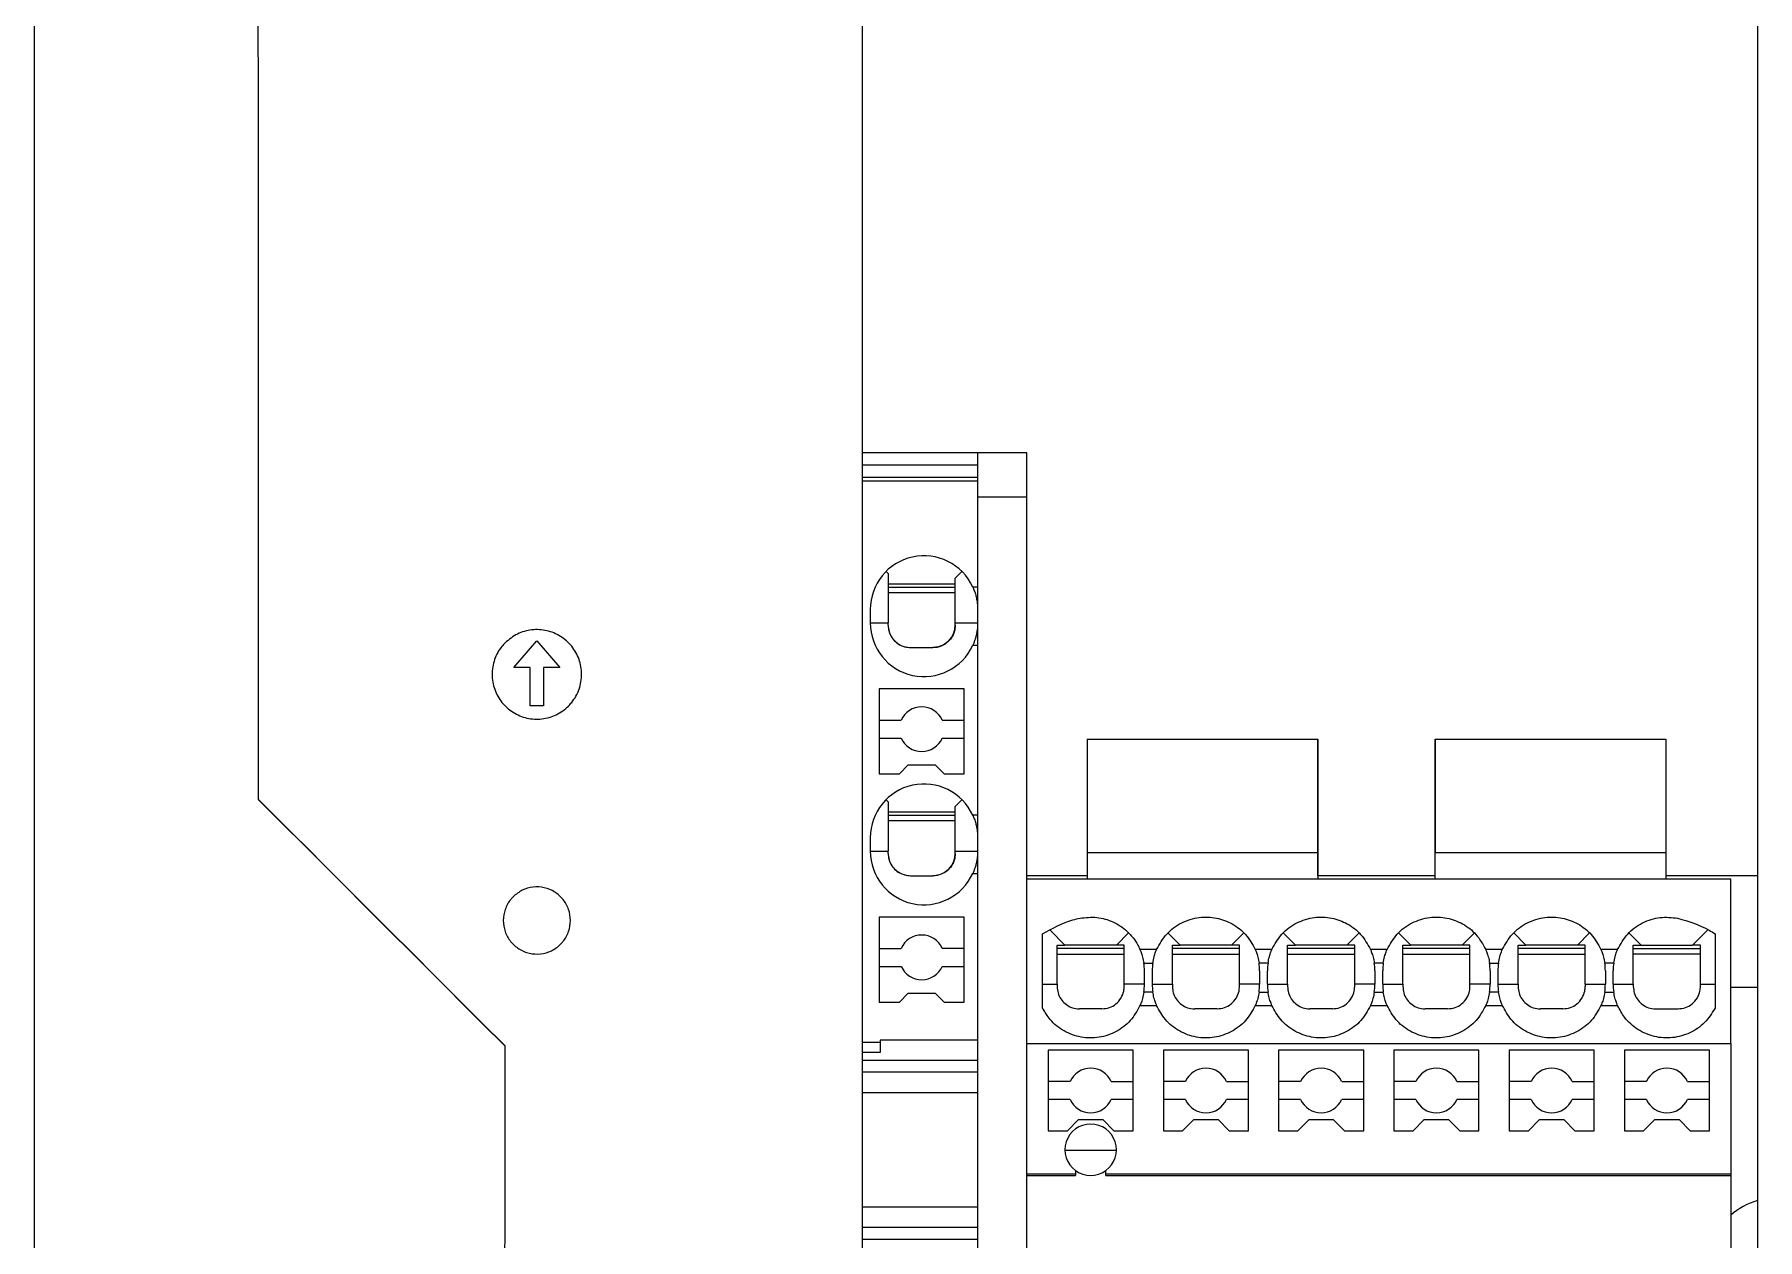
# Model space of a CAD drawing. Header units: millimetres. Extents: x 91 to 341, y 63 to 263.
# Drawn here: x 161.93 to 200.43, y 200.16 to 227.09 of the extents above; entities that cross this region are included whole.
import ezdxf

# ---------------------------------------------------------------- set-up
doc = ezdxf.new("R2010")
doc.units = ezdxf.units.MM

msp = doc.modelspace()

# ---------------------------------------------------------------- linework, layer by layer
at = {"color": 7, "linetype": 'Continuous', "lineweight": 15}
for p, q in [((161.927, 188.903), (161.927, 233.289)), ((180.427, 189.124), (180.427, 233.289)), ((200.427, 229.139), (200.427, 170.139)), ((183.002, 217.739), (180.427, 217.739)), ((184.102, 217.739), (183.002, 217.739)), ((183.002, 217.739), (183.002, 217.727)), ((183.002, 217.727), (183.002, 217.198)), ((184.102, 216.759), (184.102, 217.739)), ((183.002, 217.466), (180.427, 217.466)), ((180.427, 217.198), (183.002, 217.198)), ((183.002, 217.198), (183.002, 217.114)), ((180.427, 217.114), (183.002, 217.114)), ((183.002, 217.114), (183.002, 214.739)), ((183.002, 216.759), (184.102, 216.759)), ((183.002, 216.759), (183.002, 199.548)), ((184.102, 199.548), (184.102, 216.759)), ((180.954, 215.087), (181.002, 215.039)), ((181.002, 215.039), (181.002, 213.939)), ((182.502, 214.939), (182.651, 215.087)), ((182.502, 213.939), (182.502, 214.939)), ((181.002, 214.814), (182.502, 214.814)), ((181.002, 214.739), (182.502, 214.739)), ((182.502, 214.614), (181.002, 214.614)), ((183.002, 214.739), (182.893, 214.739)), ((180.602, 214.239), (180.602, 213.939)), ((180.602, 213.939), (181.002, 213.939)), ((181.002, 213.889), (181.002, 213.939)), ((182.502, 213.939), (183.002, 213.939)), ((182.502, 213.889), (182.502, 213.939)), ((172.636, 212.939), (173.152, 213.539)), ((173.152, 213.539), (173.669, 212.939)), ((181.502, 213.389), (181.502, 213.389)), ((182.893, 213.439), (183.002, 213.439)), ((183.002, 213.439), (183.002, 209.639)), ((173.002, 212.939), (172.636, 212.939)), ((173.002, 212.089), (173.002, 212.939)), ((173.669, 212.939), (173.302, 212.939)), ((173.302, 212.939), (173.302, 212.089)), ((182.702, 212.464), (180.802, 212.464)), ((180.802, 212.464), (180.802, 210.564)), ((182.702, 210.564), (182.702, 212.464)), ((173.302, 212.089), (173.002, 212.089)), ((180.802, 211.764), (181.294, 211.764)), ((182.211, 211.764), (182.702, 211.764)), ((180.802, 211.364), (181.294, 211.364)), ((182.211, 211.364), (182.702, 211.364)), ((185.452, 211.339), (190.602, 211.339)), ((185.452, 211.339), (185.452, 208.807)), ((190.602, 211.339), (190.602, 208.807)), ((190.602, 211.339), (190.602, 211.339)), ((190.602, 209.61), (190.602, 211.339)), ((193.227, 209.61), (193.227, 211.339)), ((193.227, 211.339), (193.227, 211.339)), ((193.227, 211.339), (193.227, 208.807)), ((193.227, 211.339), (198.377, 211.339)), ((198.377, 211.339), (198.377, 208.807)), ((181.252, 210.564), (181.452, 210.764)), ((181.452, 210.764), (182.052, 210.764)), ((182.052, 210.764), (182.252, 210.564)), ((180.802, 210.564), (181.252, 210.564)), ((182.252, 210.564), (182.702, 210.564)), ((166.934, 209.987), (166.934, 209.992)), ((180.954, 209.987), (181.002, 209.939)), ((181.002, 209.939), (181.002, 208.839)), ((182.502, 209.839), (182.651, 209.987)), ((182.502, 208.839), (182.502, 209.839)), ((181.002, 209.714), (182.502, 209.714)), ((181.002, 209.639), (182.502, 209.639)), ((182.502, 209.514), (181.002, 209.514)), ((183.002, 209.639), (182.893, 209.639)), ((190.602, 208.468), (190.602, 209.61)), ((193.227, 208.468), (193.227, 209.61)), ((180.602, 209.139), (180.602, 208.839)), ((180.602, 208.839), (181.002, 208.839)), ((181.002, 208.789), (181.002, 208.839)), ((182.502, 208.839), (183.002, 208.839)), ((182.502, 208.789), (182.502, 208.839)), ((185.452, 208.807), (190.602, 208.807)), ((185.452, 208.807), (185.452, 208.214)), ((190.602, 208.807), (190.602, 208.214)), ((193.227, 208.214), (193.227, 208.807)), ((193.227, 208.807), (198.377, 208.807)), ((198.377, 208.807), (198.377, 208.214)), ((181.502, 208.289), (181.502, 208.289)), ((182.893, 208.339), (183.002, 208.339)), ((183.002, 208.339), (183.002, 204.614)), ((185.452, 208.289), (184.102, 208.289)), ((190.602, 208.289), (190.602, 208.468)), ((193.227, 208.289), (190.602, 208.289)), ((193.227, 208.289), (193.227, 208.468)), ((200.427, 208.289), (198.377, 208.289)), ((199.827, 208.214), (184.102, 208.214)), ((199.827, 204.539), (199.827, 208.214)), ((182.702, 207.364), (180.802, 207.364)), ((180.802, 207.364), (180.802, 205.464)), ((182.702, 205.464), (182.702, 207.364)), ((184.452, 205.33), (184.452, 206.989)), ((184.952, 206.739), (184.607, 207.085)), ((186.376, 207.012), (186.102, 206.739)), ((187.527, 206.739), (187.254, 207.012)), ((188.951, 207.012), (188.677, 206.739)), ((190.102, 206.739), (189.829, 207.012)), ((191.526, 207.012), (191.252, 206.739)), ((192.677, 206.739), (192.404, 207.012)), ((194.101, 207.012), (193.827, 206.739)), ((195.252, 206.739), (194.979, 207.012)), ((196.676, 207.012), (196.402, 206.739)), ((197.554, 207.012), (197.827, 206.739)), ((198.977, 206.739), (199.323, 207.085)), ((199.477, 206.989), (199.477, 205.33)), ((180.802, 206.664), (181.294, 206.664)), ((182.702, 206.664), (182.211, 206.664)), ((184.777, 206.739), (184.952, 206.739)), ((184.777, 205.864), (184.777, 206.739)), ((186.277, 206.664), (184.777, 206.664)), ((184.777, 206.539), (186.277, 206.539)), ((186.102, 206.739), (184.952, 206.739)), ((186.277, 206.739), (186.102, 206.739)), ((186.277, 205.864), (186.277, 206.739)), ((187, 206.639), (186.629, 206.639)), ((187.352, 206.739), (187.527, 206.739)), ((187.352, 205.864), (187.352, 206.739)), ((188.852, 206.664), (187.352, 206.664)), ((187.352, 206.539), (188.852, 206.539)), ((188.677, 206.739), (187.527, 206.739)), ((188.852, 206.739), (188.677, 206.739)), ((188.852, 205.864), (188.852, 206.739)), ((189.575, 206.639), (189.204, 206.639)), ((189.927, 206.739), (190.102, 206.739)), ((189.927, 205.864), (189.927, 206.739)), ((191.427, 206.664), (189.927, 206.664)), ((189.927, 206.539), (191.427, 206.539)), ((191.252, 206.739), (190.102, 206.739)), ((191.427, 206.739), (191.252, 206.739)), ((191.427, 205.864), (191.427, 206.739)), ((192.15, 206.639), (191.779, 206.639)), ((192.502, 206.739), (192.677, 206.739)), ((192.502, 205.864), (192.502, 206.739)), ((194.002, 206.664), (192.502, 206.664)), ((192.502, 206.539), (194.002, 206.539)), ((193.827, 206.739), (192.677, 206.739)), ((194.002, 206.739), (193.827, 206.739)), ((194.002, 205.864), (194.002, 206.739)), ((194.725, 206.639), (194.354, 206.639)), ((195.077, 206.739), (195.252, 206.739)), ((195.077, 205.864), (195.077, 206.739)), ((196.577, 206.664), (195.077, 206.664)), ((195.077, 206.539), (196.577, 206.539)), ((196.402, 206.739), (195.252, 206.739)), ((196.577, 206.739), (196.402, 206.739)), ((196.577, 205.864), (196.577, 206.739)), ((197.3, 206.639), (196.929, 206.639)), ((197.652, 206.739), (197.827, 206.739)), ((197.652, 205.864), (197.652, 206.739)), ((197.652, 206.664), (199.152, 206.664)), ((199.152, 206.539), (197.652, 206.539)), ((197.827, 206.739), (198.977, 206.739)), ((199.152, 206.739), (198.977, 206.739)), ((199.152, 205.864), (199.152, 206.739)), ((180.802, 206.264), (181.294, 206.264)), ((182.211, 206.264), (182.702, 206.264)), ((186.715, 206.338), (186.915, 206.338)), ((186.727, 205.864), (186.727, 206.164)), ((186.902, 206.164), (186.902, 205.864)), ((189.49, 206.338), (189.29, 206.338)), ((189.302, 206.164), (189.302, 205.864)), ((189.477, 205.864), (189.477, 206.164)), ((192.065, 206.338), (191.865, 206.338)), ((191.877, 206.164), (191.877, 205.864)), ((192.052, 205.864), (192.052, 206.164)), ((194.44, 206.338), (194.64, 206.338)), ((194.452, 206.164), (194.452, 205.864)), ((194.627, 206.164), (194.627, 205.864)), ((197.215, 206.338), (197.015, 206.338)), ((197.027, 206.164), (197.027, 205.864)), ((197.202, 205.864), (197.202, 206.164)), ((181.252, 205.464), (181.452, 205.664)), ((181.452, 205.664), (182.052, 205.664)), ((182.052, 205.664), (182.252, 205.464)), ((184.452, 205.864), (184.777, 205.864)), ((184.777, 205.864), (184.777, 205.814)), ((186.277, 205.814), (186.277, 205.864)), ((186.727, 205.864), (186.277, 205.864)), ((186.915, 205.69), (186.715, 205.69)), ((186.902, 205.864), (187.352, 205.864)), ((187.352, 205.864), (187.352, 205.814)), ((188.852, 205.814), (188.852, 205.864)), ((189.302, 205.864), (188.852, 205.864)), ((189.29, 205.69), (189.49, 205.69)), ((189.477, 205.864), (189.927, 205.864)), ((189.927, 205.864), (189.927, 205.814)), ((191.427, 205.814), (191.427, 205.864)), ((191.877, 205.864), (191.427, 205.864)), ((191.865, 205.69), (192.065, 205.69)), ((192.052, 205.864), (192.502, 205.864)), ((192.502, 205.864), (192.502, 205.814)), ((194.002, 205.814), (194.002, 205.864)), ((194.452, 205.864), (194.002, 205.864)), ((194.64, 205.69), (194.44, 205.69)), ((194.627, 205.864), (194.745, 205.864)), ((194.745, 205.864), (195.077, 205.864)), ((195.077, 205.864), (195.077, 205.814)), ((196.577, 205.864), (196.577, 205.814)), ((196.577, 205.864), (197.027, 205.864)), ((197.015, 205.69), (197.215, 205.69)), ((197.202, 205.864), (197.652, 205.864)), ((197.652, 205.864), (197.652, 205.814)), ((199.152, 205.814), (199.152, 205.864)), ((199.152, 205.864), (199.477, 205.864)), ((200.427, 205.789), (199.827, 205.789)), ((180.802, 205.464), (181.252, 205.464)), ((182.252, 205.464), (182.702, 205.464)), ((186.629, 205.389), (187, 205.389)), ((189.204, 205.389), (189.575, 205.389)), ((191.779, 205.389), (192.15, 205.389)), ((194.354, 205.389), (194.725, 205.389)), ((196.929, 205.389), (197.3, 205.389)), ((180.827, 204.563), (180.427, 204.563)), ((183.002, 204.614), (180.827, 204.614)), ((180.827, 204.614), (180.827, 204.563)), ((180.827, 204.563), (180.827, 204.335)), ((184.102, 204.539), (199.827, 204.539)), ((199.827, 204.539), (199.827, 201.623)), ((180.827, 204.335), (180.427, 204.335)), ((183.002, 204.159), (180.427, 204.159)), ((186.477, 204.389), (184.577, 204.389)), ((184.577, 204.389), (184.577, 202.589)), ((186.477, 202.589), (186.477, 204.389)), ((187.152, 204.389), (187.152, 202.589)), ((189.052, 204.389), (187.152, 204.389)), ((189.052, 202.589), (189.052, 204.389)), ((189.727, 204.389), (189.727, 202.589)), ((191.627, 204.389), (189.727, 204.389)), ((191.627, 202.589), (191.627, 204.389)), ((192.302, 204.389), (192.302, 202.589)), ((194.202, 204.389), (192.302, 204.389)), ((194.202, 202.589), (194.202, 204.389)), ((194.877, 204.389), (194.877, 202.589)), ((196.777, 204.389), (194.877, 204.389)), ((196.777, 202.589), (196.777, 204.389)), ((197.452, 204.389), (197.452, 202.589)), ((199.352, 204.389), (197.452, 204.389)), ((199.352, 202.589), (199.352, 204.389)), ((180.427, 203.903), (183.002, 203.903)), ((185.069, 203.689), (184.577, 203.689)), ((185.986, 203.689), (186.477, 203.689)), ((187.644, 203.689), (187.152, 203.689)), ((188.561, 203.689), (189.052, 203.689)), ((190.219, 203.689), (189.727, 203.689)), ((191.136, 203.689), (191.627, 203.689)), ((192.794, 203.689), (192.302, 203.689)), ((193.711, 203.689), (194.202, 203.689)), ((195.369, 203.689), (194.877, 203.689)), ((196.286, 203.689), (196.777, 203.689)), ((197.944, 203.689), (197.452, 203.689)), ((198.861, 203.689), (199.352, 203.689)), ((180.427, 203.447), (183.002, 203.447)), ((185.069, 203.289), (184.577, 203.289)), ((186.477, 203.289), (185.986, 203.289)), ((187.644, 203.289), (187.152, 203.289)), ((189.052, 203.289), (188.561, 203.289)), ((190.219, 203.289), (189.727, 203.289)), ((191.627, 203.289), (191.136, 203.289)), ((192.794, 203.289), (192.302, 203.289)), ((194.202, 203.289), (193.711, 203.289)), ((195.369, 203.289), (194.877, 203.289)), ((196.777, 203.289), (196.286, 203.289)), ((197.944, 203.289), (197.452, 203.289)), ((199.352, 203.289), (198.861, 203.289)), ((184.577, 202.589), (185.007, 202.589)), ((185.007, 202.589), (185.257, 202.839)), ((185.257, 202.839), (185.798, 202.839)), ((185.798, 202.839), (186.048, 202.589)), ((186.048, 202.589), (186.477, 202.589)), ((187.152, 202.589), (187.582, 202.589)), ((187.582, 202.589), (187.832, 202.839)), ((187.832, 202.839), (188.373, 202.839)), ((188.373, 202.839), (188.623, 202.589)), ((188.623, 202.589), (189.052, 202.589)), ((189.727, 202.589), (190.157, 202.589)), ((190.157, 202.589), (190.407, 202.839)), ((190.407, 202.839), (190.948, 202.839)), ((190.948, 202.839), (191.198, 202.589)), ((191.198, 202.589), (191.627, 202.589)), ((192.302, 202.589), (192.732, 202.589)), ((192.732, 202.589), (192.982, 202.839)), ((192.982, 202.839), (193.523, 202.839)), ((193.523, 202.839), (193.773, 202.589)), ((193.773, 202.589), (194.202, 202.589)), ((194.877, 202.589), (195.307, 202.589)), ((195.307, 202.589), (195.557, 202.839)), ((195.557, 202.839), (196.098, 202.839)), ((196.098, 202.839), (196.348, 202.589)), ((196.348, 202.589), (196.777, 202.589)), ((197.452, 202.589), (197.882, 202.589)), ((197.882, 202.589), (198.132, 202.839)), ((198.132, 202.839), (198.673, 202.839)), ((198.673, 202.839), (198.923, 202.589)), ((198.923, 202.589), (199.352, 202.589)), ((184.953, 202.153), (186.102, 202.153)), ((185.188, 201.623), (184.102, 201.623)), ((184.102, 201.589), (185.188, 201.589)), ((185.188, 201.699), (185.188, 201.623)), ((185.188, 201.623), (185.188, 201.589)), ((185.866, 201.623), (185.866, 201.699)), ((185.866, 201.589), (185.866, 201.623)), ((199.827, 201.623), (185.866, 201.623)), ((185.866, 201.589), (199.827, 201.589)), ((199.827, 201.623), (199.827, 201.589)), ((199.827, 201.589), (199.827, 199.639)), ((183.002, 200.881), (180.427, 200.881)), ((183.002, 200.425), (180.427, 200.425)), ((180.427, 200.169), (183.002, 200.169))]:
    msp.add_line(p, q, dxfattribs=at)
for centre, radius, start, end in [((181.802, 214.239), 1.2, 24.6243, 180), ((181.802, 213.939), 1.2, 180, 335.3757), ((181.802, 213.939), 1.2, 180, 335.3757), ((181.502, 213.889), 0.5, 180, 270), ((182.002, 213.889), 0.5, 270, 360), ((181.752, 211.564), 0.5, 23.5782, 156.4218), ((181.752, 211.564), 0.5, 203.5782, 336.4218), ((181.752, 211.564), 0.5, 203.5782, 336.4218), ((181.802, 209.139), 1.2, 24.6243, 180), ((181.802, 208.839), 1.2, 180, 335.3757), ((181.802, 208.839), 1.2, 180, 335.3757), ((181.502, 208.789), 0.5, 180, 270), ((182.002, 208.789), 0.5, 270, 360), ((181.752, 206.464), 0.5, 23.5782, 156.4218), ((181.752, 206.464), 0.5, 203.5782, 336.4218), ((181.752, 206.464), 0.5, 203.5782, 336.4218), ((185.527, 206.164), 1.2, 0, 8.3295), ((188.102, 206.164), 1.2, 171.6705, 180), ((188.102, 206.164), 1.2, 0, 8.3295), ((190.677, 206.164), 1.2, 171.6705, 180), ((190.677, 206.164), 1.2, 0, 8.3295), ((193.252, 206.164), 1.2, 171.6705, 180), ((193.252, 206.164), 1.2, 0, 8.3295), ((195.827, 206.164), 1.2, 171.6705, 180), ((195.827, 206.164), 1.2, 0, 8.3295), ((198.402, 206.164), 1.2, 171.6705, 180), ((185.527, 205.864), 1.2, 351.6705, 0), ((188.102, 205.864), 1.2, 180, 188.3295), ((188.102, 205.864), 1.2, 351.6705, 0), ((190.677, 205.864), 1.2, 180, 188.3295), ((190.677, 205.864), 1.2, 351.6705, 0), ((193.252, 205.864), 1.2, 180, 188.3295), ((193.252, 205.864), 1.2, 351.6705, 0), ((195.827, 205.864), 1.2, 180, 188.3295), ((195.827, 205.864), 1.2, 351.6705, 0), ((198.402, 205.864), 1.2, 180, 188.3295), ((185.527, 203.489), 0.5, 23.5782, 156.4218), ((188.102, 203.489), 0.5, 23.5782, 156.4218), ((190.677, 203.489), 0.5, 23.5782, 156.4218), ((193.252, 203.489), 0.5, 23.5782, 156.4218), ((195.827, 203.489), 0.5, 23.5782, 156.4218), ((198.402, 203.489), 0.5, 23.5782, 156.4218), ((185.527, 203.489), 0.5, 203.5782, 336.4218), ((188.102, 203.489), 0.5, 203.5782, 336.4218), ((190.677, 203.489), 0.5, 203.5782, 336.4218), ((193.252, 203.489), 0.5, 203.5782, 336.4218), ((195.827, 203.489), 0.5, 203.5782, 336.4218), ((198.402, 203.489), 0.5, 203.5782, 336.4218), ((185.527, 202.164), 0.575, 306.1266, 233.8734), ((185.527, 202.164), 0.575, 233.8734, 306.1266), ((200.852, 199.539), 1.55, 105.914, 131.3984)]:
    msp.add_arc(centre, radius, start, end, dxfattribs=at)
for centre, major_axis, ratio, start_param, end_param in [((166.94, 181.404), (-0.082, 275), 0.000011, 4.816531, 4.902198), ((166.94, 181.404), (-0.082, 274.875), 0.000011, 4.816562, 4.902285), ((185.425, 181.404), (-274.189, 274.954), 0.018335, 4.77816, 4.79825), ((185.425, 181.404), (-274.064, 274.829), 0.018335, 4.778182, 4.79828)]:
    msp.add_ellipse(centre, major_axis=major_axis, ratio=ratio, start_param=start_param, end_param=end_param, dxfattribs=at)
for points, knots in [([(182.893, 214.739), (182.905, 214.712), (182.928, 214.659), (182.958, 214.568), (182.981, 214.472), (182.994, 214.385), (183.001, 214.306), (183.002, 214.261), (183.002, 214.239)], [0, 0, 0, 0, 0.20132, 0.406652, 0.584737, 0.767523, 0.882941, 1, 1, 1, 1]), ([(172.445, 213.496), (172.532, 213.567), (172.706, 213.71), (173.039, 213.8), (173.378, 213.783), (173.692, 213.653), (173.947, 213.427), (174.113, 213.129), (174.172, 212.792), (174.115, 212.453), (173.985, 212.219), (173.811, 212.024), (173.595, 211.871), (173.267, 211.776), (172.927, 211.795), (172.612, 211.925), (172.358, 212.151), (172.192, 212.449), (172.133, 212.786), (172.191, 213.125), (172.318, 213.36), (172.42, 213.469), (172.445, 213.496)], [0, 0, 0, 0, 0.053437, 0.106883, 0.160121, 0.213268, 0.26657, 0.320197, 0.374169, 0.428354, 0.482526, 0.500016, 0.553452, 0.606896, 0.660162, 0.713352, 0.766672, 0.820275, 0.874205, 0.928367, 0.982559, 1, 1, 1, 1]), ([(181.002, 213.889), (181.006, 213.841), (181.014, 213.745), (181.077, 213.614), (181.171, 213.505), (181.296, 213.425), (181.412, 213.392), (181.481, 213.39), (181.502, 213.389)], [0, 0, 0, 0, 0.165538, 0.330968, 0.499815, 0.687388, 0.905918, 1, 1, 1, 1]), ([(182.502, 213.889), (182.498, 213.838), (182.489, 213.738), (182.419, 213.6), (182.315, 213.489), (182.18, 213.413), (182.071, 213.39), (182.011, 213.389), (182.002, 213.389)], [0, 0, 0, 0, 0.1831143, 0.3662214, 0.5508258, 0.7471462, 0.9638999, 1, 1, 1, 1]), ([(183.002, 213.939), (183.002, 213.907), (183, 213.841), (182.988, 213.747), (182.97, 213.657), (182.947, 213.576), (182.921, 213.503), (182.903, 213.46), (182.893, 213.439)], [0, 0, 0, 0, 0.166846, 0.338751, 0.505464, 0.675849, 0.836883, 1, 1, 1, 1]), ([(181.502, 213.389), (181.56, 213.389), (181.648, 213.389), (181.795, 213.389), (181.907, 213.389), (181.972, 213.389), (182.002, 213.389)], [0, 0, 0, 0, 0.387804, 0.599062, 0.810983, 1, 1, 1, 1]), ([(182.893, 209.639), (182.905, 209.612), (182.928, 209.559), (182.958, 209.468), (182.981, 209.372), (182.994, 209.285), (183.001, 209.206), (183.002, 209.161), (183.002, 209.139)], [0, 0, 0, 0, 0.20132, 0.406652, 0.584737, 0.767523, 0.882941, 1, 1, 1, 1]), ([(181.002, 208.789), (181.006, 208.741), (181.014, 208.645), (181.077, 208.514), (181.171, 208.405), (181.296, 208.325), (181.412, 208.292), (181.481, 208.29), (181.502, 208.289)], [0, 0, 0, 0, 0.165538, 0.330968, 0.499815, 0.687388, 0.905918, 1, 1, 1, 1]), ([(182.502, 208.789), (182.498, 208.738), (182.489, 208.638), (182.419, 208.5), (182.315, 208.389), (182.18, 208.313), (182.071, 208.29), (182.011, 208.289), (182.002, 208.289)], [0, 0, 0, 0, 0.183114, 0.366221, 0.550826, 0.747146, 0.9639, 1, 1, 1, 1]), ([(183.002, 208.839), (183.002, 208.807), (183, 208.741), (182.988, 208.647), (182.97, 208.557), (182.947, 208.476), (182.921, 208.403), (182.903, 208.36), (182.893, 208.339)], [0, 0, 0, 0, 0.166846, 0.338751, 0.505464, 0.675849, 0.836883, 1, 1, 1, 1]), ([(181.502, 208.289), (181.56, 208.289), (181.648, 208.289), (181.795, 208.289), (181.907, 208.289), (181.972, 208.289), (182.002, 208.289)], [0, 0, 0, 0, 0.387804, 0.599062, 0.810983, 1, 1, 1, 1]), ([(172.622, 207.819), (172.687, 207.873), (172.818, 207.98), (173.068, 208.048), (173.322, 208.034), (173.559, 207.936), (173.749, 207.766), (173.874, 207.542), (173.917, 207.289), (173.874, 207.035), (173.776, 206.861), (173.646, 206.715), (173.484, 206.6), (173.238, 206.529), (172.982, 206.544), (172.746, 206.641), (172.555, 206.812), (172.431, 207.036), (172.388, 207.289), (172.432, 207.542), (172.527, 207.718), (172.604, 207.799), (172.622, 207.819)], [0, 0, 0, 0, 0.053516, 0.107039, 0.160422, 0.213743, 0.267169, 0.320816, 0.374696, 0.42872, 0.482736, 0.50001, 0.553526, 0.607048, 0.660447, 0.713795, 0.767232, 0.820864, 0.874718, 0.928728, 0.982756, 1, 1, 1, 1]), ([(184.452, 206.989), (184.672, 207.112), (184.938, 207.263), (185.236, 207.328), (185.289, 207.34)], [0, 0, 0, 0, 0.824208, 1, 1, 1, 1]), ([(185.289, 207.34), (185.415, 207.354), (185.667, 207.381), (186.037, 207.271), (186.358, 207.058), (186.543, 206.825), (186.614, 206.672), (186.629, 206.639)], [0, 0, 0, 0, 0.22725, 0.454415, 0.685244, 0.93083, 1, 1, 1, 1]), ([(187, 206.639), (187.068, 206.76), (187.203, 207.003), (187.546, 207.253), (187.94, 207.376), (188.34, 207.361), (188.7, 207.226), (189.012, 206.987), (189.139, 206.758), (189.204, 206.639)], [0, 0, 0, 0, 0.150728, 0.301613, 0.447381, 0.583341, 0.715397, 0.852298, 1, 1, 1, 1]), ([(189.575, 206.639), (189.643, 206.76), (189.778, 207.003), (190.121, 207.253), (190.515, 207.376), (190.915, 207.361), (191.275, 207.226), (191.587, 206.987), (191.714, 206.758), (191.779, 206.639)], [0, 0, 0, 0, 0.150728, 0.301613, 0.447381, 0.583341, 0.715397, 0.852298, 1, 1, 1, 1]), ([(192.15, 206.639), (192.218, 206.76), (192.353, 207.003), (192.696, 207.253), (193.09, 207.376), (193.49, 207.361), (193.85, 207.226), (194.162, 206.987), (194.289, 206.758), (194.354, 206.639)], [0, 0, 0, 0, 0.150728, 0.301613, 0.447381, 0.583341, 0.715397, 0.852298, 1, 1, 1, 1]), ([(194.725, 206.639), (194.793, 206.76), (194.928, 207.003), (195.271, 207.253), (195.665, 207.376), (196.065, 207.361), (196.425, 207.226), (196.737, 206.987), (196.864, 206.758), (196.929, 206.639)], [0, 0, 0, 0, 0.150728, 0.301613, 0.447381, 0.583341, 0.715397, 0.852298, 1, 1, 1, 1]), ([(197.3, 206.639), (197.368, 206.76), (197.503, 207.003), (197.845, 207.251), (198.243, 207.382), (198.511, 207.354), (198.641, 207.34)], [0, 0, 0, 0, 0.258013, 0.516296, 0.765818, 1, 1, 1, 1]), ([(198.641, 207.34), (198.885, 207.269), (199.181, 207.183), (199.433, 207.018), (199.477, 206.989)], [0, 0, 0, 0, 0.824218, 1, 1, 1, 1]), ([(186.629, 206.639), (186.637, 206.621), (186.652, 206.585), (186.689, 206.476), (186.707, 206.382), (186.715, 206.338)], [0, 0, 0, 0, 0.3431711, 0.6856361, 1, 1, 1, 1]), ([(186.915, 206.338), (186.924, 206.387), (186.943, 206.486), (186.98, 206.59), (186.994, 206.624), (187, 206.639)], [0, 0, 0, 0, 0.349367, 0.698272, 1, 1, 1, 1]), ([(189.204, 206.639), (189.212, 206.621), (189.227, 206.585), (189.264, 206.476), (189.282, 206.382), (189.29, 206.338)], [0, 0, 0, 0, 0.343171, 0.685636, 1, 1, 1, 1]), ([(189.49, 206.338), (189.499, 206.387), (189.518, 206.486), (189.555, 206.59), (189.569, 206.624), (189.575, 206.639)], [0, 0, 0, 0, 0.349367, 0.698272, 1, 1, 1, 1]), ([(191.779, 206.639), (191.787, 206.621), (191.802, 206.585), (191.839, 206.476), (191.857, 206.382), (191.865, 206.338)], [0, 0, 0, 0, 0.343171, 0.685636, 1, 1, 1, 1]), ([(192.065, 206.338), (192.074, 206.387), (192.093, 206.486), (192.13, 206.59), (192.144, 206.624), (192.15, 206.639)], [0, 0, 0, 0, 0.3493667, 0.6982723, 1, 1, 1, 1]), ([(194.354, 206.639), (194.362, 206.621), (194.377, 206.585), (194.414, 206.476), (194.432, 206.382), (194.44, 206.338)], [0, 0, 0, 0, 0.343171, 0.685636, 1, 1, 1, 1]), ([(194.64, 206.338), (194.649, 206.387), (194.668, 206.486), (194.705, 206.59), (194.719, 206.624), (194.725, 206.639)], [0, 0, 0, 0, 0.349367, 0.698272, 1, 1, 1, 1]), ([(196.929, 206.639), (196.937, 206.621), (196.952, 206.585), (196.989, 206.476), (197.007, 206.382), (197.015, 206.338)], [0, 0, 0, 0, 0.343171, 0.685636, 1, 1, 1, 1]), ([(197.215, 206.338), (197.224, 206.387), (197.243, 206.486), (197.28, 206.59), (197.294, 206.624), (197.3, 206.639)], [0, 0, 0, 0, 0.349367, 0.698272, 1, 1, 1, 1]), ([(184.777, 205.814), (184.782, 205.765), (184.79, 205.667), (184.856, 205.532), (184.955, 205.422), (185.084, 205.344), (185.197, 205.316), (185.262, 205.314), (185.277, 205.314)], [0, 0, 0, 0, 0.173911, 0.347762, 0.524107, 0.715977, 0.933948, 1, 1, 1, 1]), ([(185.777, 205.314), (185.834, 205.319), (185.941, 205.329), (186.096, 205.416), (186.211, 205.546), (186.27, 205.69), (186.275, 205.779), (186.277, 205.814)], [0, 0, 0, 0, 0.24189, 0.461576, 0.682395, 0.874936, 1, 1, 1, 1]), ([(186.715, 205.69), (186.705, 205.64), (186.687, 205.541), (186.65, 205.437), (186.636, 205.404), (186.629, 205.389)], [0, 0, 0, 0, 0.34937, 0.698279, 1, 1, 1, 1]), ([(187, 205.389), (186.993, 205.407), (186.978, 205.443), (186.94, 205.552), (186.923, 205.645), (186.915, 205.69)], [0, 0, 0, 0, 0.343175, 0.685644, 1, 1, 1, 1]), ([(187.352, 205.814), (187.357, 205.765), (187.365, 205.667), (187.431, 205.532), (187.53, 205.422), (187.659, 205.344), (187.772, 205.316), (187.837, 205.314), (187.852, 205.314)], [0, 0, 0, 0, 0.173911, 0.347762, 0.524107, 0.715977, 0.933948, 1, 1, 1, 1]), ([(188.352, 205.314), (188.409, 205.319), (188.516, 205.329), (188.671, 205.416), (188.786, 205.546), (188.845, 205.69), (188.85, 205.779), (188.852, 205.814)], [0, 0, 0, 0, 0.24189, 0.461576, 0.682395, 0.874936, 1, 1, 1, 1]), ([(189.29, 205.69), (189.28, 205.64), (189.262, 205.541), (189.225, 205.437), (189.211, 205.404), (189.204, 205.389)], [0, 0, 0, 0, 0.3493702, 0.6982794, 1, 1, 1, 1]), ([(189.575, 205.389), (189.568, 205.407), (189.553, 205.443), (189.515, 205.552), (189.498, 205.645), (189.49, 205.69)], [0, 0, 0, 0, 0.343175, 0.685644, 1, 1, 1, 1]), ([(189.927, 205.814), (189.932, 205.765), (189.94, 205.667), (190.006, 205.532), (190.105, 205.422), (190.234, 205.344), (190.347, 205.316), (190.412, 205.314), (190.427, 205.314)], [0, 0, 0, 0, 0.1739112, 0.3477622, 0.524107, 0.7159768, 0.9339479, 1, 1, 1, 1]), ([(190.927, 205.314), (190.984, 205.319), (191.091, 205.329), (191.246, 205.416), (191.361, 205.546), (191.42, 205.69), (191.425, 205.779), (191.427, 205.814)], [0, 0, 0, 0, 0.24189, 0.461576, 0.682395, 0.874936, 1, 1, 1, 1]), ([(191.865, 205.69), (191.855, 205.64), (191.837, 205.541), (191.8, 205.437), (191.786, 205.404), (191.779, 205.389)], [0, 0, 0, 0, 0.3493702, 0.6982794, 1, 1, 1, 1]), ([(192.15, 205.389), (192.143, 205.407), (192.128, 205.443), (192.09, 205.552), (192.073, 205.645), (192.065, 205.69)], [0, 0, 0, 0, 0.3431751, 0.6856441, 1, 1, 1, 1]), ([(192.502, 205.814), (192.507, 205.765), (192.515, 205.667), (192.581, 205.532), (192.68, 205.422), (192.809, 205.344), (192.922, 205.316), (192.987, 205.314), (193.002, 205.314)], [0, 0, 0, 0, 0.173911, 0.347762, 0.524107, 0.715977, 0.933948, 1, 1, 1, 1]), ([(193.502, 205.314), (193.559, 205.319), (193.666, 205.329), (193.821, 205.416), (193.936, 205.546), (193.995, 205.69), (194, 205.779), (194.002, 205.814)], [0, 0, 0, 0, 0.2418897, 0.4615764, 0.6823952, 0.8749362, 1, 1, 1, 1]), ([(194.44, 205.69), (194.43, 205.64), (194.412, 205.541), (194.375, 205.437), (194.361, 205.404), (194.354, 205.389)], [0, 0, 0, 0, 0.3493702, 0.6982794, 1, 1, 1, 1]), ([(194.725, 205.389), (194.718, 205.407), (194.703, 205.443), (194.665, 205.552), (194.648, 205.645), (194.64, 205.69)], [0, 0, 0, 0, 0.343175, 0.685644, 1, 1, 1, 1]), ([(195.077, 205.814), (195.082, 205.765), (195.09, 205.667), (195.156, 205.532), (195.255, 205.422), (195.384, 205.344), (195.497, 205.316), (195.562, 205.314), (195.577, 205.314)], [0, 0, 0, 0, 0.173911, 0.347762, 0.524107, 0.715977, 0.933948, 1, 1, 1, 1]), ([(196.077, 205.314), (196.134, 205.319), (196.241, 205.329), (196.396, 205.416), (196.511, 205.546), (196.57, 205.69), (196.575, 205.779), (196.577, 205.814)], [0, 0, 0, 0, 0.24189, 0.461576, 0.682395, 0.874936, 1, 1, 1, 1]), ([(197.015, 205.69), (197.005, 205.64), (196.987, 205.541), (196.95, 205.437), (196.936, 205.404), (196.929, 205.389)], [0, 0, 0, 0, 0.34937, 0.698279, 1, 1, 1, 1]), ([(197.3, 205.389), (197.293, 205.407), (197.278, 205.443), (197.24, 205.552), (197.223, 205.645), (197.215, 205.69)], [0, 0, 0, 0, 0.343175, 0.685644, 1, 1, 1, 1]), ([(197.652, 205.814), (197.657, 205.765), (197.665, 205.667), (197.731, 205.532), (197.83, 205.422), (197.959, 205.344), (198.072, 205.316), (198.137, 205.314), (198.152, 205.314)], [0, 0, 0, 0, 0.173911, 0.347762, 0.524107, 0.715977, 0.933948, 1, 1, 1, 1]), ([(198.652, 205.314), (198.709, 205.319), (198.816, 205.329), (198.971, 205.416), (199.086, 205.546), (199.145, 205.69), (199.15, 205.779), (199.152, 205.814)], [0, 0, 0, 0, 0.24189, 0.461576, 0.682395, 0.874936, 1, 1, 1, 1]), ([(186.629, 205.389), (186.564, 205.271), (186.435, 205.036), (186.106, 204.788), (185.72, 204.656), (185.309, 204.66), (184.925, 204.801), (184.626, 205.038), (184.505, 205.242), (184.452, 205.33)], [0, 0, 0, 0, 0.147323, 0.294638, 0.442226, 0.590287, 0.738447, 0.886509, 1, 1, 1, 1]), ([(185.777, 205.314), (185.731, 205.314), (185.652, 205.314), (185.521, 205.314), (185.395, 205.314), (185.32, 205.314), (185.277, 205.314)], [0, 0, 0, 0, 0.303708, 0.511417, 0.719425, 1, 1, 1, 1]), ([(189.204, 205.389), (189.139, 205.271), (189.01, 205.036), (188.681, 204.788), (188.295, 204.656), (187.884, 204.66), (187.5, 204.801), (187.184, 205.051), (187.06, 205.279), (187, 205.389)], [0, 0, 0, 0, 0.143948, 0.287889, 0.432095, 0.576765, 0.721531, 0.866201, 1, 1, 1, 1]), ([(188.352, 205.314), (188.306, 205.314), (188.227, 205.314), (188.096, 205.314), (187.97, 205.314), (187.895, 205.314), (187.852, 205.314)], [0, 0, 0, 0, 0.303708, 0.511417, 0.719425, 1, 1, 1, 1]), ([(191.779, 205.389), (191.714, 205.271), (191.585, 205.036), (191.256, 204.788), (190.87, 204.656), (190.459, 204.66), (190.075, 204.801), (189.759, 205.051), (189.635, 205.279), (189.575, 205.389)], [0, 0, 0, 0, 0.143948, 0.287889, 0.432095, 0.576765, 0.721531, 0.866201, 1, 1, 1, 1]), ([(190.927, 205.314), (190.881, 205.314), (190.802, 205.314), (190.671, 205.314), (190.545, 205.314), (190.47, 205.314), (190.427, 205.314)], [0, 0, 0, 0, 0.3037079, 0.511417, 0.7194255, 1, 1, 1, 1]), ([(194.354, 205.389), (194.289, 205.271), (194.16, 205.036), (193.831, 204.788), (193.445, 204.656), (193.034, 204.66), (192.65, 204.801), (192.334, 205.051), (192.21, 205.279), (192.15, 205.389)], [0, 0, 0, 0, 0.1439484, 0.2878886, 0.4320949, 0.5767645, 0.7215308, 0.8662006, 1, 1, 1, 1]), ([(193.502, 205.314), (193.456, 205.314), (193.377, 205.314), (193.246, 205.314), (193.12, 205.314), (193.045, 205.314), (193.002, 205.314)], [0, 0, 0, 0, 0.303708, 0.511417, 0.719425, 1, 1, 1, 1]), ([(196.929, 205.389), (196.864, 205.271), (196.735, 205.036), (196.406, 204.788), (196.02, 204.656), (195.609, 204.66), (195.225, 204.801), (194.909, 205.051), (194.785, 205.279), (194.725, 205.389)], [0, 0, 0, 0, 0.143948, 0.287889, 0.432095, 0.576765, 0.721531, 0.866201, 1, 1, 1, 1]), ([(196.077, 205.314), (196.031, 205.314), (195.952, 205.314), (195.821, 205.314), (195.695, 205.314), (195.62, 205.314), (195.577, 205.314)], [0, 0, 0, 0, 0.303708, 0.511417, 0.719425, 1, 1, 1, 1]), ([(199.477, 205.33), (199.406, 205.216), (199.264, 204.988), (198.922, 204.758), (198.53, 204.647), (198.119, 204.674), (197.743, 204.835), (197.458, 205.087), (197.348, 205.298), (197.3, 205.389)], [0, 0, 0, 0, 0.147363, 0.294713, 0.442402, 0.590498, 0.738658, 0.886672, 1, 1, 1, 1]), ([(198.152, 205.314), (198.199, 205.314), (198.278, 205.314), (198.409, 205.314), (198.535, 205.314), (198.609, 205.314), (198.652, 205.314)], [0, 0, 0, 0, 0.303708, 0.511417, 0.719426, 1, 1, 1, 1])]:
    msp.add_open_spline(points, degree=3, knots=knots, dxfattribs=at)
msp.add_open_spline([(172.434, 204.492), (172.434, 201.933), (172.433, 196.817), (172.431, 191.688), (172.431, 189.124)], degree=3, dxfattribs=at)

doc.saveas('drawing.dxf')
